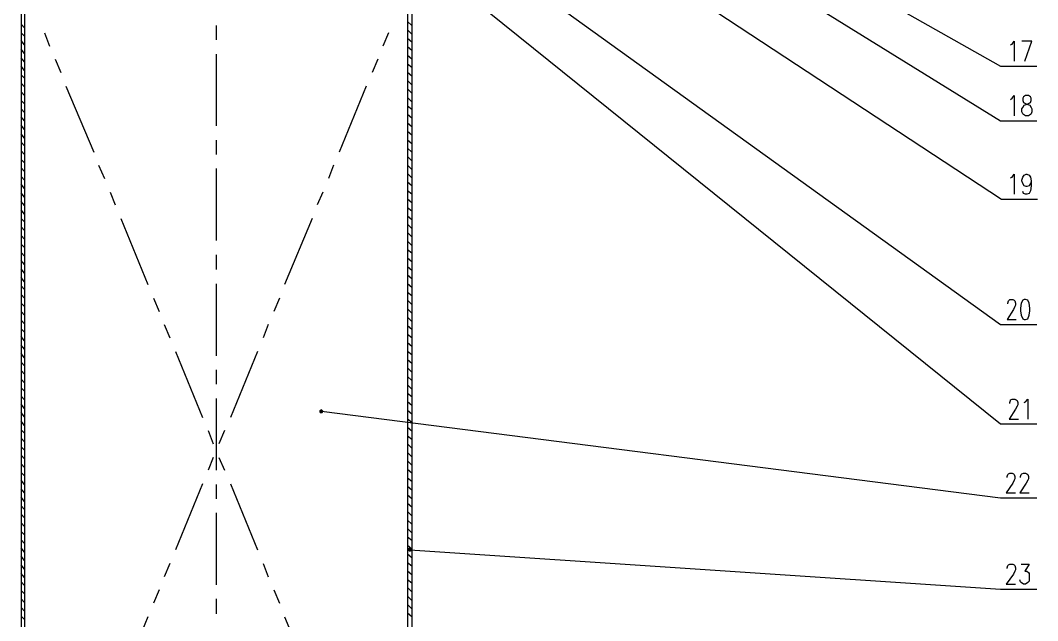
# Model space of a CAD drawing. Extents: x 13.06 to 16.25, y 9.33 to 13.85.
# Drawn here: x 13.99 to 14.943, y 12.233 to 12.796 of the extents above; entities that cross this region are included whole.
import ezdxf

# ---------------------------------------------------------------- set-up
doc = ezdxf.new("R2010")
doc.units = 0
doc.header["$MEASUREMENT"] = 0
doc.linetypes.add('AUSGEZOGEN', pattern=[0])
doc.layers.get('0').update_dxf_attribs({"linetype": 'AUSGEZOGEN'})

msp = doc.modelspace()

# ---------------------------------------------------------------- linework, layer by layer
for points in [[(13.994, 13.334), (13.994, 11.75867)], [(14.15267, 13.16933), (14.152, 13.16933), (14.152, 13.16933), (14.908, 12.70133), (14.908, 12.70133), (14.942, 12.70133)], [(14.176, 13.16667), (14.17533, 13.16667), (14.17533, 13.16667), (14.908, 12.75267), (14.908, 12.75267), (14.942, 12.75267)], [(13.99067, 13.15667), (13.99, 13.15667), (13.99, 13.15667), (14.908, 12.41733), (14.908, 12.41733), (14.942, 12.41733)], [(14.21533, 13.08467), (14.21467, 13.08467), (14.21467, 13.08467), (14.90867, 12.628), (14.90867, 12.628), (14.94267, 12.628)], [(14.35267, 13.03267), (14.35267, 11.88)], [(13.99067, 13.02867), (13.99067, 11.75867)], [(14.35667, 13.02867), (14.35667, 11.88267)], [(14.332, 12.926), (14.33133, 12.926), (14.33133, 12.926), (14.908, 12.51067), (14.908, 12.51067), (14.942, 12.51067)], [(14.35667, 12.79067), (14.35267, 12.79467)], [(13.994, 12.78867), (13.99067, 12.792)], [(14.17333, 12.79067), (14.17333, 12.77733)], [(14.35667, 12.78267), (14.35267, 12.78667)], [(13.994, 12.78067), (13.99067, 12.784)], [(13.994, 12.77267), (13.99067, 12.77667)], [(14.01267, 12.784), (14.01733, 12.77133)], [(14.33467, 12.784), (14.32933, 12.77133)], [(14.35667, 12.77533), (14.35267, 12.77867)], [(14.91733, 12.77267), (14.91867, 12.77333), (14.91867, 12.77333), (14.92067, 12.776), (14.92067, 12.776), (14.92067, 12.75733)], [(14.93067, 12.75733), (14.93733, 12.776), (14.93733, 12.776), (14.928, 12.776)], [(13.994, 12.76467), (13.99067, 12.76867)], [(14.35667, 12.76733), (14.35267, 12.77067)], [(13.994, 12.75667), (13.99067, 12.76067)], [(14.02267, 12.75933), (14.028, 12.74667)], [(14.17333, 12.764), (14.17333, 12.69667)], [(14.32467, 12.75933), (14.31933, 12.74667)], [(14.35667, 12.75933), (14.35267, 12.76267)], [(13.994, 12.74867), (13.99067, 12.75267)], [(14.35667, 12.75133), (14.35267, 12.75467)], [(13.994, 12.74133), (13.99067, 12.74467)], [(14.35667, 12.74333), (14.35267, 12.74667)], [(14.35667, 12.73533), (14.35267, 12.73933)], [(13.994, 12.73333), (13.99067, 12.73667)], [(13.994, 12.72533), (13.99067, 12.72867)], [(14.03267, 12.734), (14.05867, 12.672)], [(14.314, 12.734), (14.28867, 12.672)], [(14.35667, 12.72733), (14.35267, 12.73133)], [(13.994, 12.71733), (13.99067, 12.72067)], [(14.35667, 12.71933), (14.35267, 12.72333)], [(14.91733, 12.72133), (14.91867, 12.72267), (14.91867, 12.72267), (14.92067, 12.72533), (14.92067, 12.72533), (14.92067, 12.706)], [(14.93133, 12.72533), (14.92933, 12.724), (14.92933, 12.724), (14.92867, 12.72267), (14.92867, 12.72267), (14.92867, 12.72067), (14.92867, 12.72067), (14.92933, 12.71867), (14.92933, 12.71867), (14.93067, 12.718), (14.93067, 12.718), (14.93333, 12.71667), (14.93333, 12.71667), (14.93533, 12.716), (14.93533, 12.716), (14.93667, 12.714), (14.93667, 12.714), (14.93733, 12.71267), (14.93733, 12.71267), (14.93733, 12.71), (14.93733, 12.71), (14.93667, 12.708), (14.93667, 12.708), (14.936, 12.70733), (14.936, 12.70733), (14.934, 12.706), (14.934, 12.706), (14.93133, 12.706), (14.93133, 12.706), (14.92933, 12.70733), (14.92933, 12.70733), (14.92867, 12.708), (14.92867, 12.708), (14.928, 12.71), (14.928, 12.71), (14.928, 12.71267), (14.928, 12.71267), (14.92867, 12.714), (14.92867, 12.714), (14.93, 12.716), (14.93, 12.716), (14.932, 12.71667), (14.932, 12.71667), (14.93467, 12.718), (14.93467, 12.718), (14.936, 12.71867), (14.936, 12.71867), (14.93667, 12.72067), (14.93667, 12.72067), (14.93667, 12.72267), (14.93667, 12.72267), (14.936, 12.724), (14.936, 12.724), (14.934, 12.72533), (14.934, 12.72533), (14.93133, 12.72533), (14.93133, 12.72533)], [(13.994, 12.70933), (13.99067, 12.71267)], [(14.35667, 12.712), (14.35267, 12.71533)], [(13.994, 12.70133), (13.99067, 12.70533)], [(14.35667, 12.704), (14.35267, 12.70733)], [(14.35667, 12.696), (14.35267, 12.69933)], [(13.994, 12.69333), (13.99067, 12.69733)], [(14.35667, 12.688), (14.35267, 12.69133)], [(13.994, 12.68533), (13.99067, 12.68933)], [(13.994, 12.678), (13.99067, 12.68133)], [(14.17333, 12.68333), (14.17333, 12.67)], [(14.35667, 12.68), (14.35267, 12.68333)], [(13.994, 12.67), (13.99067, 12.67333)], [(14.35667, 12.672), (14.35267, 12.676)], [(13.994, 12.662), (13.99067, 12.66533)], [(14.35667, 12.664), (14.35267, 12.668)], [(13.994, 12.654), (13.99067, 12.65733)], [(14.06333, 12.66), (14.06867, 12.64733)], [(14.17333, 12.65667), (14.17333, 12.58933)], [(14.28333, 12.66), (14.27867, 12.64733)], [(14.35667, 12.656), (14.35267, 12.66)], [(14.35667, 12.648), (14.35267, 12.652)], [(13.994, 12.646), (13.99067, 12.64933)], [(13.994, 12.638), (13.99067, 12.642)], [(14.35667, 12.64067), (14.35267, 12.644)], [(14.91733, 12.648), (14.91867, 12.64867), (14.91867, 12.64867), (14.92067, 12.65133), (14.92067, 12.65133), (14.92067, 12.63267)], [(14.93667, 12.64533), (14.936, 12.64267), (14.936, 12.64267), (14.93467, 12.64067), (14.93467, 12.64067), (14.93267, 12.64), (14.93267, 12.64), (14.932, 12.64), (14.932, 12.64), (14.93, 12.64067), (14.93, 12.64067), (14.92867, 12.64267), (14.92867, 12.64267), (14.928, 12.64533), (14.928, 12.64533), (14.928, 12.646), (14.928, 12.646), (14.92867, 12.64867), (14.92867, 12.64867), (14.93, 12.65067), (14.93, 12.65067), (14.932, 12.65133), (14.932, 12.65133), (14.93267, 12.65133), (14.93267, 12.65133), (14.93467, 12.65067), (14.93467, 12.65067), (14.936, 12.64867), (14.936, 12.64867), (14.93667, 12.64533), (14.93667, 12.64533), (14.93667, 12.64067), (14.93667, 12.64067), (14.936, 12.636), (14.936, 12.636), (14.93467, 12.63333), (14.93467, 12.63333), (14.93267, 12.63267), (14.93267, 12.63267), (14.93133, 12.63267), (14.93133, 12.63267), (14.92933, 12.63333), (14.92933, 12.63333), (14.92867, 12.63533)], [(13.994, 12.63), (13.99067, 12.634)], [(14.074, 12.63467), (14.07867, 12.62267)], [(14.27333, 12.63467), (14.268, 12.62267)], [(14.35667, 12.63267), (14.35267, 12.636)], [(13.994, 12.622), (13.99067, 12.626)], [(14.35667, 12.62467), (14.35267, 12.628)], [(13.994, 12.614), (13.99067, 12.618)], [(14.35667, 12.61667), (14.35267, 12.62)], [(13.994, 12.60667), (13.99067, 12.61)], [(14.084, 12.61), (14.10933, 12.548)], [(14.26333, 12.61), (14.23733, 12.548)], [(14.35667, 12.60867), (14.35267, 12.612)], [(14.35667, 12.60067), (14.35267, 12.60467)], [(13.994, 12.59867), (13.99067, 12.602)], [(14.35667, 12.59267), (14.35267, 12.59667)], [(13.994, 12.59067), (13.99067, 12.594)], [(13.994, 12.58267), (13.99067, 12.586)], [(14.35667, 12.58467), (14.35267, 12.58867)], [(13.994, 12.57467), (13.99067, 12.578)], [(14.17333, 12.576), (14.17333, 12.562)], [(14.35667, 12.57733), (14.35267, 12.58067)], [(13.994, 12.56667), (13.99067, 12.57067)], [(14.35667, 12.56933), (14.35267, 12.57267)], [(13.994, 12.55867), (13.99067, 12.56267)], [(14.35667, 12.56133), (14.35267, 12.56467)], [(14.35667, 12.55333), (14.35267, 12.55667)], [(13.994, 12.55067), (13.99067, 12.55467)], [(13.994, 12.54333), (13.99067, 12.54667)], [(14.17333, 12.54867), (14.17333, 12.48133)], [(14.35667, 12.54533), (14.35267, 12.54867)], [(13.994, 12.53533), (13.99067, 12.53867)], [(14.35667, 12.53733), (14.35267, 12.54067)], [(13.994, 12.52733), (13.99067, 12.53067)], [(14.11467, 12.53533), (14.12, 12.52267)], [(14.23267, 12.53533), (14.22733, 12.52267)], [(14.35667, 12.52933), (14.35267, 12.53333)], [(14.91467, 12.53), (14.91467, 12.53067), (14.91467, 12.53067), (14.91533, 12.53267), (14.91533, 12.53267), (14.916, 12.53333), (14.916, 12.53333), (14.91667, 12.534), (14.91667, 12.534), (14.91933, 12.534), (14.91933, 12.534), (14.92067, 12.53333), (14.92067, 12.53333), (14.92133, 12.53267), (14.92133, 12.53267), (14.922, 12.53067), (14.922, 12.53067), (14.922, 12.52867), (14.922, 12.52867), (14.92133, 12.52733), (14.92133, 12.52733), (14.92, 12.52467), (14.92, 12.52467), (14.914, 12.51533), (14.914, 12.51533), (14.92267, 12.51533)], [(14.93, 12.534), (14.92867, 12.53333), (14.92867, 12.53333), (14.92733, 12.53067), (14.92733, 12.53067), (14.92667, 12.526), (14.92667, 12.526), (14.92667, 12.52333), (14.92667, 12.52333), (14.92733, 12.51933), (14.92733, 12.51933), (14.92867, 12.516), (14.92867, 12.516), (14.93, 12.51533), (14.93, 12.51533), (14.93133, 12.51533), (14.93133, 12.51533), (14.93333, 12.516), (14.93333, 12.516), (14.93467, 12.51933), (14.93467, 12.51933), (14.93533, 12.52333), (14.93533, 12.52333), (14.93533, 12.526), (14.93533, 12.526), (14.93467, 12.53067), (14.93467, 12.53067), (14.93333, 12.53333), (14.93333, 12.53333), (14.93133, 12.534), (14.93133, 12.534), (14.93, 12.534), (14.93, 12.534)], [(13.994, 12.51933), (13.99067, 12.52267)], [(14.35667, 12.52133), (14.35267, 12.52533)], [(13.994, 12.51133), (13.99067, 12.51467)], [(14.12467, 12.51067), (14.13, 12.498)], [(14.222, 12.51067), (14.21733, 12.498)], [(14.35667, 12.51333), (14.35267, 12.51733)], [(14.35667, 12.506), (14.35267, 12.50933)], [(13.994, 12.50333), (13.99067, 12.50667)], [(13.994, 12.49533), (13.99067, 12.49933)], [(14.35667, 12.498), (14.35267, 12.50133)], [(13.994, 12.48733), (13.99067, 12.49133)], [(14.35667, 12.49), (14.35267, 12.49333)], [(13.994, 12.47933), (13.99067, 12.48333)], [(14.13533, 12.48533), (14.16067, 12.42333)], [(14.212, 12.48533), (14.18667, 12.42333)], [(14.35667, 12.482), (14.35267, 12.48533)], [(13.994, 12.472), (13.99067, 12.47533)], [(14.35667, 12.474), (14.35267, 12.47733)], [(13.994, 12.464), (13.99067, 12.46733)], [(14.17333, 12.468), (14.17333, 12.45467)], [(14.35667, 12.466), (14.35267, 12.47)], [(14.35667, 12.458), (14.35267, 12.462)], [(13.994, 12.456), (13.99067, 12.45933)], [(14.35667, 12.45), (14.35267, 12.454)], [(13.994, 12.448), (13.99067, 12.45133)], [(13.994, 12.44), (13.99067, 12.44333)], [(14.35667, 12.44267), (14.35267, 12.446)], [(13.994, 12.432), (13.99067, 12.436)], [(14.17333, 12.44133), (14.17333, 12.374)], [(14.35667, 12.43467), (14.35267, 12.438)], [(14.91667, 12.43667), (14.91667, 12.43733), (14.91667, 12.43733), (14.91733, 12.43933), (14.91733, 12.43933), (14.91733, 12.44), (14.91733, 12.44), (14.91867, 12.44067), (14.91867, 12.44067), (14.92133, 12.44067), (14.92133, 12.44067), (14.92267, 12.44), (14.92267, 12.44), (14.92333, 12.43933), (14.92333, 12.43933), (14.924, 12.43733), (14.924, 12.43733), (14.924, 12.43533), (14.924, 12.43533), (14.92333, 12.434), (14.92333, 12.434), (14.922, 12.43133), (14.922, 12.43133), (14.916, 12.422), (14.916, 12.422), (14.92467, 12.422)], [(14.93, 12.43733), (14.93133, 12.438), (14.93133, 12.438), (14.93333, 12.44067), (14.93333, 12.44067), (14.93333, 12.422)], [(13.994, 12.424), (13.99067, 12.428)], [(14.272, 12.43067), (14.27067, 12.43), (14.272, 12.43067), (14.27067, 12.43), (14.272, 12.42933), (14.272, 12.43067), (14.272, 12.42933), (14.272, 12.43067), (14.272, 12.43067)], [(14.27067, 12.43), (14.27067, 12.42933), (14.27067, 12.43), (14.27067, 12.42933), (14.272, 12.42933), (14.27067, 12.43), (14.272, 12.42933), (14.27067, 12.43), (14.27067, 12.43)], [(14.27067, 12.42933), (14.27067, 12.428), (14.27067, 12.42933), (14.27067, 12.428), (14.272, 12.42933), (14.27067, 12.42933), (14.272, 12.42933), (14.27067, 12.42933), (14.27067, 12.42933)], [(14.27067, 12.428), (14.272, 12.428), (14.27067, 12.428), (14.272, 12.428), (14.272, 12.42933), (14.27067, 12.428), (14.272, 12.42933), (14.27067, 12.428), (14.27067, 12.428)], [(14.27267, 12.43), (14.272, 12.43067), (14.27267, 12.43), (14.272, 12.43067), (14.272, 12.42933), (14.27267, 12.43), (14.272, 12.42933), (14.27267, 12.43), (14.27267, 12.43)], [(14.27333, 12.42933), (14.27267, 12.43), (14.27333, 12.42933), (14.27267, 12.43), (14.272, 12.42933), (14.27333, 12.42933), (14.272, 12.42933), (14.27333, 12.42933), (14.27333, 12.42933)], [(14.272, 12.42933), (14.27267, 12.42933)], [(14.272, 12.428), (14.27267, 12.428), (14.272, 12.428), (14.27267, 12.428), (14.272, 12.42933), (14.272, 12.428), (14.272, 12.42933), (14.272, 12.428), (14.272, 12.428)], [(14.27267, 12.428), (14.27333, 12.42933), (14.27267, 12.428), (14.27333, 12.42933), (14.272, 12.42933), (14.27267, 12.428), (14.272, 12.42933), (14.27267, 12.428), (14.27267, 12.428)], [(14.27267, 12.42933), (14.272, 12.42933), (14.272, 12.42933), (14.908, 12.348), (14.908, 12.348), (14.942, 12.348)], [(14.35667, 12.42667), (14.35267, 12.43)], [(13.994, 12.416), (13.99067, 12.42)], [(14.35667, 12.41867), (14.35267, 12.422)], [(14.35667, 12.41067), (14.35267, 12.414)], [(13.994, 12.40867), (13.99067, 12.412)], [(13.994, 12.40067), (13.99067, 12.404)], [(14.166, 12.41133), (14.17067, 12.39867)], [(14.18133, 12.41133), (14.176, 12.39867)], [(14.35667, 12.40267), (14.35267, 12.406)], [(13.994, 12.39267), (13.99067, 12.396)], [(14.35667, 12.39467), (14.35267, 12.39867)], [(13.994, 12.38467), (13.99067, 12.388)], [(14.17067, 12.386), (14.166, 12.374)], [(14.176, 12.386), (14.18133, 12.374)], [(14.35667, 12.38667), (14.35267, 12.39067)], [(13.994, 12.37667), (13.99067, 12.38)], [(14.35667, 12.37867), (14.35267, 12.38267)], [(13.994, 12.36867), (13.99067, 12.372)], [(14.35667, 12.37133), (14.35267, 12.37467)], [(14.35667, 12.36333), (14.35267, 12.36667)], [(14.914, 12.36733), (14.914, 12.368), (14.914, 12.368), (14.91467, 12.37), (14.91467, 12.37), (14.91533, 12.37067), (14.91533, 12.37067), (14.91667, 12.37133), (14.91667, 12.37133), (14.91867, 12.37133), (14.91867, 12.37133), (14.92, 12.37067), (14.92, 12.37067), (14.92067, 12.37), (14.92067, 12.37), (14.92133, 12.368), (14.92133, 12.368), (14.92133, 12.366), (14.92133, 12.366), (14.92067, 12.36467), (14.92067, 12.36467), (14.91933, 12.362), (14.91933, 12.362), (14.91333, 12.35267), (14.91333, 12.35267), (14.922, 12.35267)], [(14.92667, 12.36733), (14.92667, 12.368), (14.92667, 12.368), (14.92733, 12.37), (14.92733, 12.37), (14.928, 12.37067), (14.928, 12.37067), (14.92933, 12.37133), (14.92933, 12.37133), (14.93133, 12.37133), (14.93133, 12.37133), (14.93267, 12.37067), (14.93267, 12.37067), (14.93333, 12.37), (14.93333, 12.37), (14.934, 12.368), (14.934, 12.368), (14.934, 12.366), (14.934, 12.366), (14.93333, 12.36467), (14.93333, 12.36467), (14.932, 12.362), (14.932, 12.362), (14.926, 12.35267), (14.926, 12.35267), (14.93467, 12.35267)], [(13.994, 12.36067), (13.99067, 12.36467)], [(13.994, 12.35267), (13.99067, 12.35667)], [(14.16067, 12.36133), (14.13533, 12.29933)], [(14.17333, 12.36067), (14.17333, 12.34733)], [(14.18667, 12.36133), (14.212, 12.29933)], [(14.35667, 12.35533), (14.35267, 12.35867)], [(13.994, 12.34467), (13.99067, 12.34867)], [(14.35667, 12.34733), (14.35267, 12.35067)], [(13.994, 12.33733), (13.99067, 12.34067)], [(14.35667, 12.33933), (14.35267, 12.34267)], [(13.994, 12.32933), (13.99067, 12.33267)], [(14.17333, 12.334), (14.17333, 12.26667)], [(14.35667, 12.33133), (14.35267, 12.33533)], [(13.994, 12.32133), (13.99067, 12.32467)], [(14.35667, 12.32333), (14.35267, 12.32733)], [(14.35667, 12.31533), (14.35267, 12.31933)], [(13.994, 12.31333), (13.99067, 12.31667)], [(13.994, 12.30533), (13.99067, 12.30867)], [(14.35667, 12.308), (14.35267, 12.31133)], [(13.994, 12.29733), (13.99067, 12.30133)], [(14.35667, 12.3), (14.35267, 12.30333)], [(14.354, 12.30067), (14.35333, 12.29933), (14.354, 12.30067), (14.35333, 12.29933), (14.35467, 12.29933), (14.354, 12.30067), (14.35467, 12.29933), (14.354, 12.30067), (14.354, 12.30067)], [(14.35333, 12.29933), (14.354, 12.29867), (14.35333, 12.29933), (14.354, 12.29867), (14.35467, 12.29933), (14.35333, 12.29933), (14.35467, 12.29933), (14.35333, 12.29933), (14.35333, 12.29933)], [(14.35467, 12.30067), (14.354, 12.30067), (14.35467, 12.30067), (14.354, 12.30067), (14.35467, 12.29933), (14.35467, 12.30067), (14.35467, 12.29933), (14.35467, 12.30067), (14.35467, 12.30067)], [(14.354, 12.29867), (14.35467, 12.298), (14.354, 12.29867), (14.35467, 12.298), (14.35467, 12.29933), (14.354, 12.29867), (14.35467, 12.29933), (14.354, 12.29867), (14.354, 12.29867)], [(14.356, 12.29933), (14.356, 12.30067), (14.356, 12.29933), (14.356, 12.30067), (14.35467, 12.29933), (14.356, 12.29933), (14.35467, 12.29933), (14.356, 12.29933), (14.356, 12.29933)], [(14.356, 12.30067), (14.35467, 12.30067), (14.356, 12.30067), (14.35467, 12.30067), (14.35467, 12.29933), (14.356, 12.30067), (14.35467, 12.29933), (14.356, 12.30067), (14.356, 12.30067)], [(14.35467, 12.29933), (14.35533, 12.29933)], [(14.35467, 12.298), (14.356, 12.29867), (14.35467, 12.298), (14.356, 12.29867), (14.35467, 12.29933), (14.35467, 12.298), (14.35467, 12.29933), (14.35467, 12.298), (14.35467, 12.298)], [(14.356, 12.29867), (14.356, 12.29933), (14.356, 12.29867), (14.356, 12.29933), (14.35467, 12.29933), (14.356, 12.29867), (14.35467, 12.29933), (14.356, 12.29867), (14.356, 12.29867)], [(14.35533, 12.29933), (14.35467, 12.29933), (14.35467, 12.29933), (14.908, 12.26267), (14.908, 12.26267), (14.942, 12.26267)], [(13.994, 12.28933), (13.99067, 12.29333)], [(14.35667, 12.292), (14.35267, 12.29533)], [(13.994, 12.28133), (13.99067, 12.28533)], [(14.13, 12.28667), (14.12467, 12.274)], [(14.21733, 12.28667), (14.222, 12.274)], [(14.35667, 12.284), (14.35267, 12.28733)], [(14.914, 12.282), (14.914, 12.28267), (14.914, 12.28267), (14.91467, 12.28467), (14.91467, 12.28467), (14.91533, 12.28533), (14.91533, 12.28533), (14.91667, 12.286), (14.91667, 12.286), (14.91933, 12.286), (14.91933, 12.286), (14.92067, 12.28533), (14.92067, 12.28533), (14.92133, 12.28467), (14.92133, 12.28467), (14.922, 12.28267), (14.922, 12.28267), (14.922, 12.28067), (14.922, 12.28067), (14.92133, 12.27933), (14.92133, 12.27933), (14.92, 12.27667), (14.92, 12.27667), (14.91333, 12.26733), (14.91333, 12.26733), (14.922, 12.26733)], [(14.92733, 12.286), (14.93467, 12.286), (14.93467, 12.286), (14.93067, 12.27933), (14.93067, 12.27933), (14.93267, 12.27933), (14.93267, 12.27933), (14.934, 12.278), (14.934, 12.278), (14.93467, 12.27733), (14.93467, 12.27733), (14.93467, 12.27), (14.93467, 12.27), (14.93333, 12.26867), (14.93333, 12.26867), (14.93133, 12.26733), (14.93133, 12.26733), (14.92933, 12.26733), (14.92933, 12.26733), (14.92733, 12.26867), (14.92733, 12.26867), (14.92667, 12.26933), (14.92667, 12.26933), (14.926, 12.27133)], [(13.994, 12.27333), (13.99067, 12.27733)], [(14.35667, 12.276), (14.35267, 12.27933)], [(14.35667, 12.268), (14.35267, 12.27133)], [(13.994, 12.266), (13.99067, 12.26933)], [(13.994, 12.258), (13.99067, 12.26133)], [(14.12, 12.262), (14.11467, 12.24933)], [(14.22733, 12.262), (14.23267, 12.24933)], [(14.35667, 12.26), (14.35267, 12.264)], [(13.994, 12.25), (13.99067, 12.25333)], [(14.17333, 12.25333), (14.17333, 12.23933)], [(14.35667, 12.252), (14.35267, 12.256)], [(13.994, 12.242), (13.99067, 12.24533)], [(14.35667, 12.244), (14.35267, 12.248)], [(13.994, 12.234), (13.99067, 12.23733)], [(14.10933, 12.23667), (14.084, 12.17467)], [(14.23733, 12.23667), (14.26333, 12.17467)], [(14.35667, 12.23667), (14.35267, 12.24)]]:
    msp.add_lwpolyline(points)

doc.saveas('drawing.dxf')
